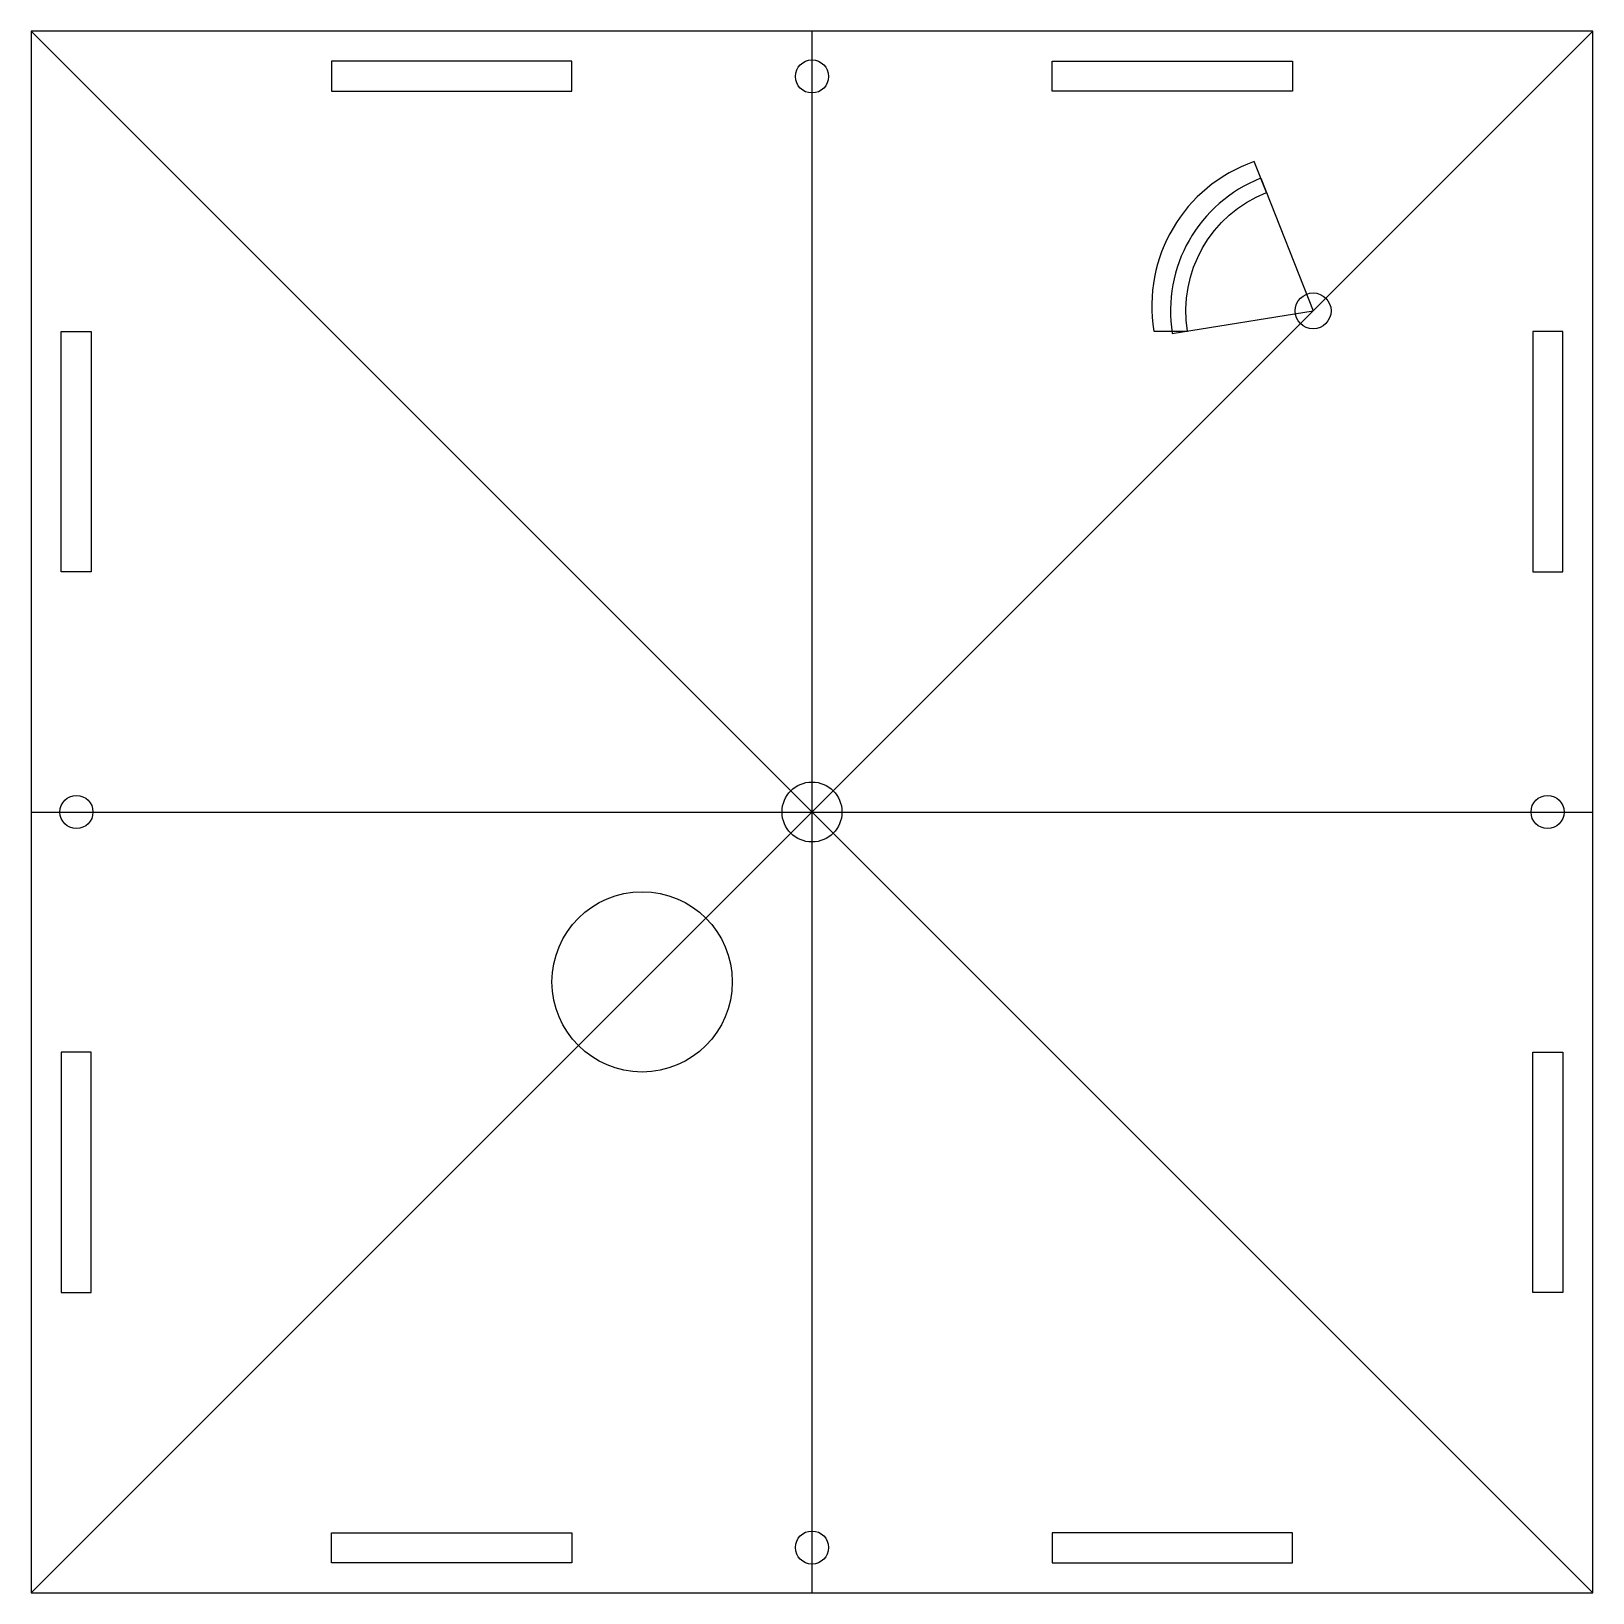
# Model space of a CAD drawing. Header units: millimetres. Extents: x -83 to 83, y -83 to 83.
import ezdxf

# ---------------------------------------------------------------- set-up
doc = ezdxf.new("R2010")
doc.units = ezdxf.units.MM
doc.layers.get('0').update_dxf_attribs({"linetype": 'CONTINUOUS'})

msp = doc.modelspace()

# ---------------------------------------------------------------- linework, layer by layer
for p, q in [((82.55, 82.55), (-82.55, 82.55)), ((-82.55, 82.55), (-82.55, -82.55)), ((82.55, 82.55), (-82.55, -82.55)), ((-82.55, 82.55), (82.55, -82.55)), ((0, 82.55), (0, -82.55)), ((82.55, -82.55), (82.55, 82.55)), ((47.44, 67.01), (52.98, 52.98)), ((38.09, 50.59), (52.98, 52.98)), ((-82.55, 0), (82.55, 0)), ((-82.55, -82.55), (82.55, -82.55))]:
    msp.add_line(p, q)
for points in [[(-25.4, 79.38), (-50.8, 79.38), (-50.8, 76.2), (-25.4, 76.2)], [(25.4, 79.38), (50.8, 79.38), (50.8, 76.2), (25.4, 76.2)], [(-76.2, 50.8), (-76.2, 25.4), (-79.38, 25.4), (-79.38, 50.8)], [(79.38, 25.4), (79.38, 50.8), (76.2, 50.8), (76.2, 25.4)], [(-79.38, -25.4), (-79.38, -50.8), (-76.2, -50.8), (-76.2, -25.4)], [(76.2, -50.8), (76.2, -25.4), (79.38, -25.4), (79.38, -50.8)], [(-50.8, -76.2), (-25.4, -76.2), (-25.4, -79.38), (-50.8, -79.38)], [(25.4, -79.38), (50.8, -79.38), (50.8, -76.2), (25.4, -76.2)]]:
    msp.add_lwpolyline(points, close=True)
msp.add_lwpolyline([(39.7, 50.85, -0.351891), (48.04, 65.49), (46.74, 68.77, 0.365313), (36.15, 50.85)], format="xyb", close=True)
for centre, radius in [((0, 77.77), 1.75), ((52.98, 52.98), 1.9), ((-77.77, 0), 1.75), ((0, 0), 3.17), ((77.77, 0), 1.75), ((-17.96, -17.96), 9.53), ((0, -77.77), 1.75)]:
    msp.add_circle(centre, radius)
msp.add_arc((52.98, 52.98), 15.08, 111.5743, 189.1204)

doc.saveas('drawing.dxf')
